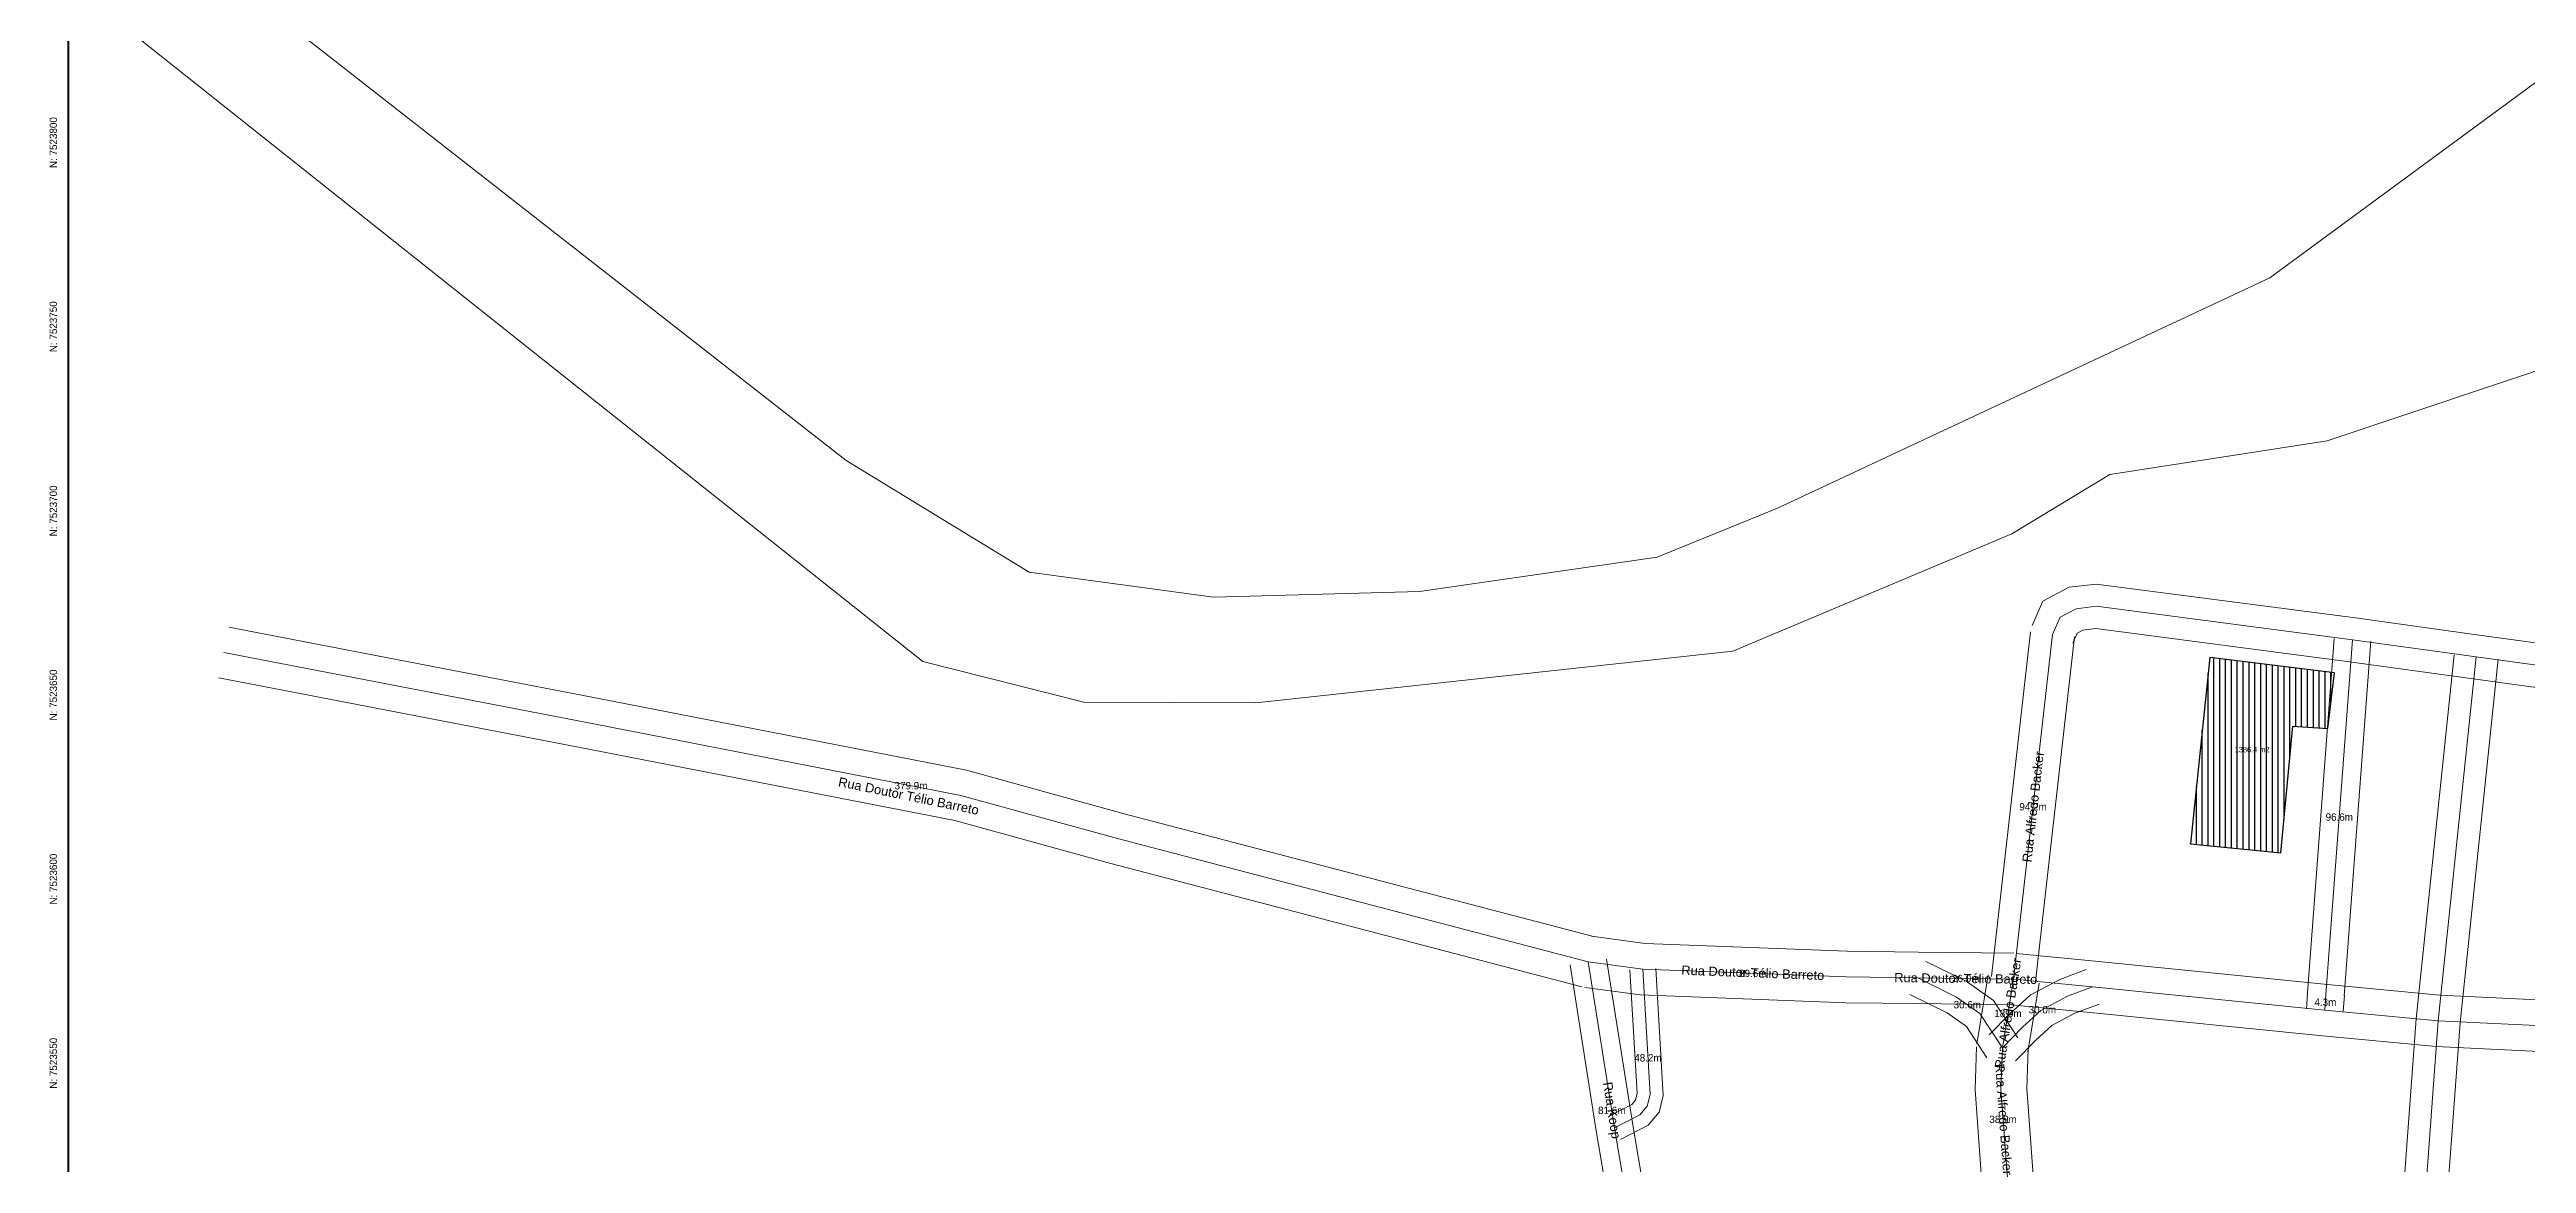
# Model space of a CAD drawing. Header units: metres. Extents: x 212809 to 214582, y 7522455 to 7524839.
# Drawn here: x 212809 to 213481, y 7523523 to 7523825 of the extents above; entities that cross this region are included whole.
import ezdxf
from ezdxf.enums import TextEntityAlignment as Align

# ---------------------------------------------------------------- set-up
doc = ezdxf.new("R2010")
doc.units = ezdxf.units.M
for name, color, linetype, lineweight in [('ANNOT_AREA', 2, 'Continuous', 13), ('ANNOT_LENGTH', 2, 'Continuous', 13), ('EDIFICACAO', 7, 'Continuous', 30), ('EQUIPAMENTOS', 4, 'Continuous', 15), ('QUADRO', 7, 'Continuous', 50), ('TEXTO', 7, 'Continuous', 15), ('VIAS', 8, 'Continuous', 15), ('VIAS_MEIO_FIO', 251, 'Continuous', 9)]:
    doc.layers.add(name, color=color, linetype=linetype, lineweight=lineweight)
doc.styles.add('PRO_STYLE', font='arial.ttf')

msp = doc.modelspace()

# ---------------------------------------------------------------- hatches: boundary and pattern name
at = {"layer": 'EDIFICACAO_HATCH'}
h = msp.add_hatch(dxfattribs=at)
h.set_pattern_fill('ANSI31', scale=0.5, angle=45)
h.paths.add_polyline_path([(213390.15, 7523609.61), (213414.66, 7523607.12), (213417.92, 7523641.54), (213427.39, 7523640.88), (213429.22, 7523656.05), (213395.37, 7523660.2), (213390.15, 7523609.61)])

# ---------------------------------------------------------------- linework, layer by layer
at = {"layer": 'EDIFICACAO'}
msp.add_lwpolyline([(213390.15, 7523609.61), (213414.66, 7523607.12), (213417.92, 7523641.54), (213427.39, 7523640.88), (213429.22, 7523656.05), (213395.37, 7523660.2), (213390.15, 7523609.61)], close=True, dxfattribs=at)
at = {"layer": 'EQUIPAMENTOS'}
for points in [[(213864.16, 7523930.12), (213901.38, 7523786.09), (213802.94, 7523800.23), (213790.78, 7523787.67), (213723.15, 7523805.8), (213718.79, 7523818.04), (213694.27, 7523824.2), (213651.31, 7523828.53), (213589.82, 7523802.16), (213516.19, 7523748.84), (213427.22, 7523719.01), (213368.22, 7523709.89), (213341.71, 7523693.74), (213265.95, 7523661.93), (213136.49, 7523647.89), (213089.81, 7523648.05), (213046.1, 7523659.11), (212819.12, 7523839.67)], [(212827.7, 7523868.27), (213025.29, 7523713.71), (213074.94, 7523683.34), (213125, 7523676.54), (213180.92, 7523678.07), (213245.45, 7523687.4), (213278.08, 7523700.73), (213411.73, 7523763.27), (213601.99, 7523903.39)]]:
    msp.add_lwpolyline(points, dxfattribs=at)
at = {"layer": 'QUADRO', "color": 7}
msp.add_lwpolyline([(212814.12, 7522457.86), (214514, 7522457.86), (214514, 7524839), (212814.12, 7524839)], close=True, dxfattribs=at)
at = {"layer": 'VIAS'}
for points in [[(213681.63, 7523633.71), (213618.84, 7523642.17), (213596.41, 7523644.57), (213542.67, 7523650.03), (213467.7, 7523660.33), (213434.16, 7523664.99), (213364.53, 7523674.09), (213359.09, 7523673.44), (213354.77, 7523671.16), (213352.71, 7523666.45)], [(213352.71, 7523666.45), (213342.15, 7523572.86)], [(213434.16, 7523664.99), (213426.92, 7523568.71)], [(212856.41, 7523661.56), (212858.76, 7523661.07), (212957.27, 7523642.08), (213056.39, 7523622.75), (213098.96, 7523611), (213226.7, 7523577.53)], [(213467.7, 7523660.33), (213457.36, 7523561.53), (213452.73, 7523498.5), (213464.66, 7523428.69), (213481.09, 7523347.9), (213502.28, 7523225.43), (213528.43, 7523100.91), (213540.51, 7523044.38), (213557.36, 7522945.39), (213575.45, 7522852.11), (213577.07, 7522843.77)], [(213226.7, 7523577.53), (213233.82, 7523532.45), (213239.81, 7523496.95)], [(213226.7, 7523577.53), (213241.53, 7523575.53), (213296.76, 7523573.43), (213316.15, 7523573.19)], [(213233.82, 7523532.45), (213240.74, 7523536.01), (213242.7, 7523538.31), (213243.48, 7523541.56), (213241.53, 7523575.53)], [(213316.15, 7523573.19), (213326.68, 7523567.98), (213332.99, 7523563.48), (213339.1, 7523554.19)], [(213316.15, 7523573.19), (213342.15, 7523572.86)], [(213342.15, 7523572.86), (213339.1, 7523554.19)], [(213363.6, 7523570.73), (213356.74, 7523568.19), (213349.56, 7523564.34), (213344.59, 7523559.79), (213339.1, 7523554.19)], [(213677.82, 7523550.37), (213571.9, 7523556.98), (213539.13, 7523557.61), (213457.36, 7523561.53), (213426.63, 7523564.46), (213363.6, 7523570.73), (213342.15, 7523572.86)], [(213426.92, 7523568.71), (213426.63, 7523564.46)], [(213339.1, 7523554.19), (213338.69, 7523542.98), (213340.73, 7523515.38)]]:
    msp.add_lwpolyline(points, dxfattribs=at)
at = {"layer": 'VIAS_MEIO_FIO', "color": 251}
for points in [[(213682.43, 7523639.65), (213619.56, 7523648.12), (213597.03, 7523650.54), (213543.38, 7523655.99), (213468.52, 7523666.27), (213434.96, 7523670.94), (213364.56, 7523680.14), (213357.27, 7523679.26), (213350.11, 7523675.49), (213347.21, 7523668.85)], [(212857.83, 7523668.41), (212860.13, 7523667.93), (212958.6, 7523648.95), (213057.99, 7523629.57), (213100.78, 7523617.76), (213228.47, 7523584.3)], [(213346.75, 7523667.12), (213336.18, 7523573.53)], [(213358.67, 7523665.77), (213348.11, 7523572.19)], [(213680.82, 7523627.76), (213618.12, 7523636.21), (213595.79, 7523638.6), (213541.96, 7523644.08), (213466.88, 7523654.39), (213433.35, 7523659.05), (213364.5, 7523668.04), (213360.9, 7523667.61), (213359.43, 7523666.83), (213358.21, 7523664.05)], [(213429.17, 7523665.37), (213421.93, 7523569.09)], [(213439.14, 7523664.62), (213431.9, 7523568.34)], [(213461.73, 7523660.95), (213451.39, 7523562.06), (213446.69, 7523498.21), (213458.76, 7523427.58), (213475.19, 7523346.79), (213496.39, 7523224.3), (213522.56, 7523099.67), (213534.62, 7523043.25), (213551.46, 7522944.31), (213569.56, 7522850.97), (213571.18, 7522842.63)], [(213473.67, 7523659.7), (213463.34, 7523561), (213458.76, 7523498.78), (213470.55, 7523429.79), (213486.98, 7523349.01), (213508.18, 7523226.55), (213534.3, 7523102.16), (213546.41, 7523045.52), (213563.26, 7522946.46), (213581.34, 7522853.25), (213582.96, 7522844.92)], [(212854.98, 7523654.7), (212857.38, 7523654.2), (212955.93, 7523635.21), (213054.79, 7523615.93), (213097.14, 7523604.24), (213224.93, 7523570.76)], [(213227.63, 7523584.47), (213242.13, 7523582.51), (213296.94, 7523580.43), (213316.24, 7523580.19)], [(213221.76, 7523576.75), (213228.89, 7523531.64), (213234.88, 7523496.12)], [(213231.64, 7523578.31), (213238.76, 7523533.25), (213244.74, 7523497.78)], [(213316.24, 7523580.19), (213342.23, 7523579.86)], [(213318.37, 7523577.67), (213329.26, 7523572.28), (213336.65, 7523567.01), (213343.28, 7523556.93)], [(213678.25, 7523557.35), (213572.19, 7523563.97), (213539.37, 7523564.61), (213457.86, 7523568.51), (213427.3, 7523571.43), (213364.29, 7523577.7), (213342.84, 7523579.83)], [(213225.77, 7523570.59), (213240.93, 7523568.55), (213296.59, 7523566.43), (213316.07, 7523566.19)], [(213232.22, 7523535.56), (213238.53, 7523538.8), (213239.49, 7523539.94), (213239.95, 7523541.87), (213238.03, 7523575.33)], [(213235.42, 7523529.33), (213242.96, 7523533.21), (213245.91, 7523536.68), (213247, 7523541.24), (213245.02, 7523575.73)], [(213335.24, 7523573.99), (213332.19, 7523555.31)], [(213361.87, 7523575.42), (213354.69, 7523572.76), (213346.64, 7523568.45), (213341.12, 7523563.38), (213335.53, 7523557.69)], [(213349.05, 7523571.73), (213346.01, 7523553.06)], [(213313.94, 7523568.71), (213324.11, 7523563.67), (213329.33, 7523559.95), (213334.92, 7523551.44)], [(213316.07, 7523566.19), (213342.06, 7523565.86)], [(213677.38, 7523543.38), (213571.61, 7523549.98), (213538.9, 7523550.61), (213456.86, 7523554.54), (213425.95, 7523557.49), (213362.91, 7523563.77), (213341.45, 7523565.9)], [(213365.34, 7523566.04), (213358.8, 7523563.62), (213352.48, 7523560.23), (213348.07, 7523556.19), (213342.67, 7523550.69)], [(213421.93, 7523569.05), (213421.64, 7523564.8)], [(213431.91, 7523568.37), (213431.61, 7523564.12)], [(213332.1, 7523554.44), (213331.68, 7523542.85), (213333.74, 7523514.87)], [(213346.1, 7523553.93), (213345.7, 7523543.11), (213347.71, 7523515.9)]]:
    msp.add_lwpolyline(points, dxfattribs=at)

# ---------------------------------------------------------------- texts
at = {"layer": 'ANNOT_AREA', "color": 7}
msp.add_text('1386.4 m2', height=1.5, dxfattribs=at).set_placement((213406.89, 7523635.16), align=Align.MIDDLE_CENTER)
at = {"layer": 'ANNOT_LENGTH', "color": 7}
for s, p in [('379.9m', (213042.89, 7523625.38)), ('94.2m', (213347.43, 7523619.65)), ('96.6m', (213430.54, 7523616.85)), ('89.6m', (213271.36, 7523574.4)), ('26.0m', (213329.15, 7523573.03)), ('30.6m', (213329.58, 7523565.91)), ('18.9m', (213340.62, 7523563.52)), ('30.0m', (213349.95, 7523564.55)), ('4.3m', (213426.77, 7523566.59)), ('48.2m', (213242.91, 7523551.48)), ('81.6m', (213233.07, 7523537.21)), ('38.9m', (213339.29, 7523534.77))]:
    msp.add_text(s, height=2, dxfattribs=at).set_placement(p, align=Align.MIDDLE_CENTER)
at = {"layer": 'QUADRO'}
for s, p in [('N: 7523800', (212811.12, 7523800)), ('N: 7523750', (212811.12, 7523750)), ('N: 7523700', (212811.12, 7523700)), ('N: 7523650', (212811.12, 7523650)), ('N: 7523600', (212811.12, 7523600)), ('N: 7523550', (212811.12, 7523550))]:
    msp.add_text(s, height=2, rotation=90, dxfattribs=at).set_placement(p, align=Align.CENTER)
at = {"layer": 'TEXTO', "style": 'PRO_STYLE'}
for s, rotation, p in [('Rua Alfredo Backer', 83.5591, (213347.43, 7523619.65)), ('Rua Doutor Télio Barreto', -11.64105, (213042.25, 7523622.59)), ('Rua Alfredo Backer', 80.73747, (213340.62, 7523563.52)), ('Rua Doutor Télio Barreto', -2.18024, (213271.37, 7523574.57)), ('Rua Doutor Télio Barreto', -0.72308, (213329.15, 7523573.03)), ('Rua Alfredo Backer', -85.77946, (213339.47, 7523534.78)), ('Rua Koop', -81.02293, (213233.15, 7523537.22))]:
    msp.add_text(s, height=2.5, rotation=rotation, dxfattribs=at).set_placement(p, align=Align.MIDDLE_CENTER)

doc.saveas('drawing.dxf')
